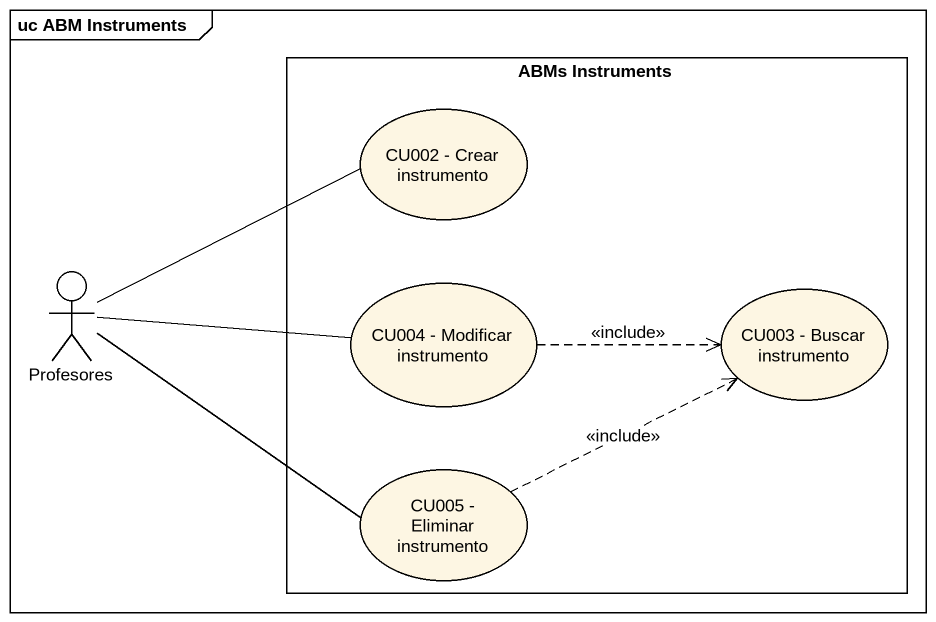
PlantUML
@startuml
mainframe uc ABM Instruments
rectangle "ABMs Instruments" as ABMs_Instruments {
  usecase "CU002 - Crear instrumento" as CU002_Crear_instrumento
  usecase "CU004 - Modificar instrumento" as CU004_Modificar_instrumento
  usecase "CU003 - Buscar instrumento" as CU003_Buscar_instrumento
  usecase "CU005 - Eliminar instrumento" as CU005_Eliminar_instrumento
}
actor Profesores
Profesores -right- CU002_Crear_instrumento
Profesores -right- CU004_Modificar_instrumento
Profesores -right- CU005_Eliminar_instrumento
CU004_Modificar_instrumento .right.> CU003_Buscar_instrumento : <<include>>
CU005_Eliminar_instrumento .right.> CU003_Buscar_instrumento : <<include>>
@enduml
